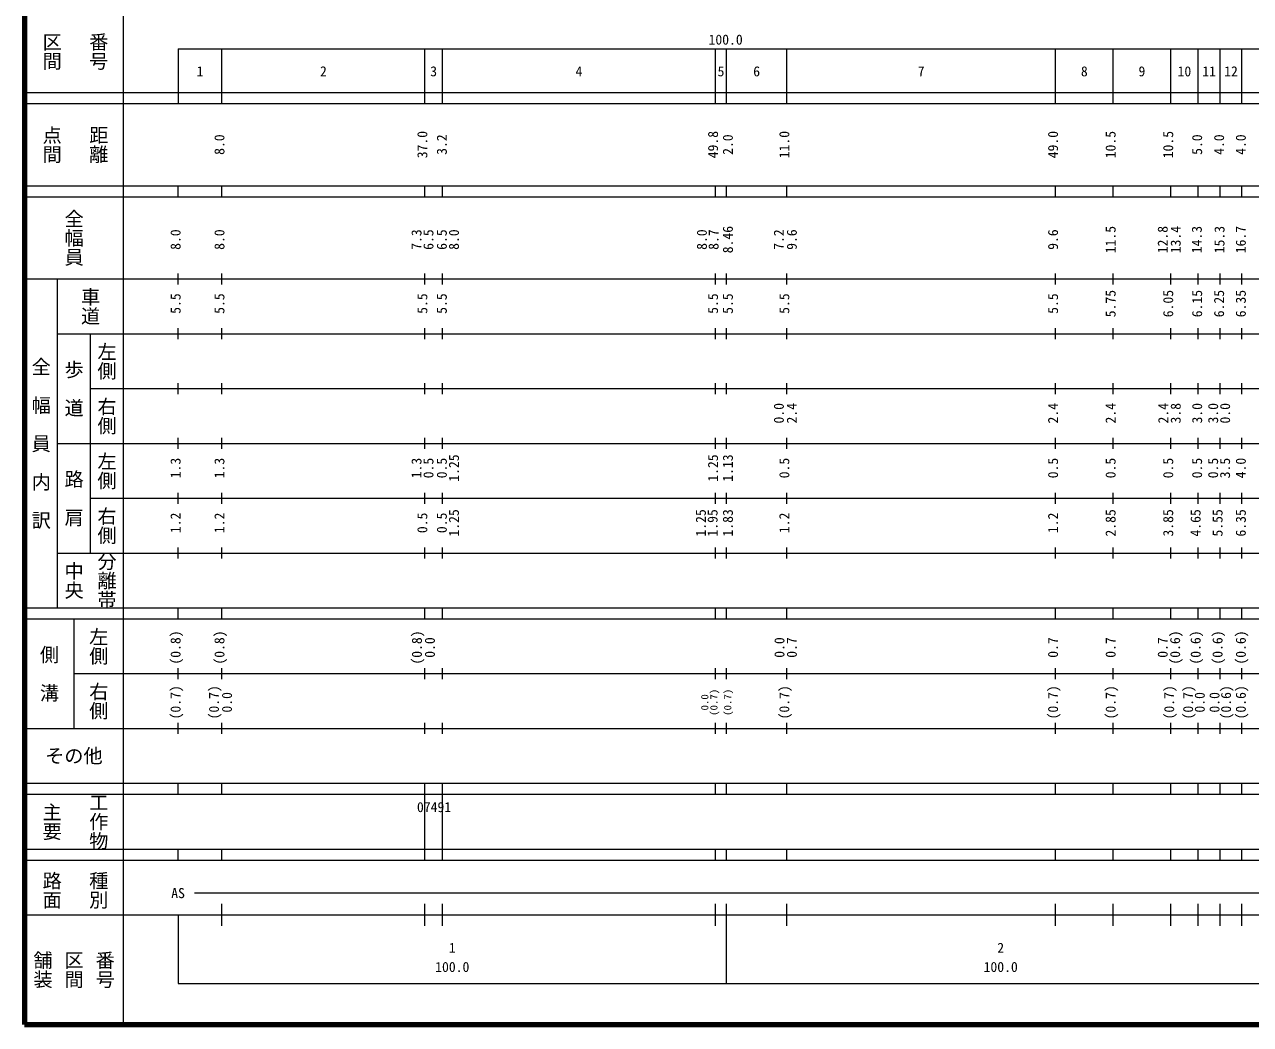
# Model space of a CAD drawing. Units: millimetres on the paper, enlarged 1000 times. Extents: x 40000 to 680000, y 20000 to 380000.
# Drawn here: x 40000 to 263548, y 20000 to 202409 of the extents above; entities that cross this region are included whole.
import ezdxf
from ezdxf.enums import TextEntityAlignment as Align

# ---------------------------------------------------------------- set-up
doc = ezdxf.new("R2010")
doc.units = ezdxf.units.MM
doc.header["$LTSCALE"] = 1000
doc.layers.add('M-TTL', color=2, linetype='Continuous', lineweight=140)
doc.layers.add('M-TTL-BAND', color=7, linetype='Continuous', lineweight=13)
doc.styles.add('@ＭＳ ゴシック', font='')
doc.styles.add('ＭＳ ゴシック', font='')
doc.styles.get('@ＭＳ ゴシック').set_extended_font_data('@MS Gothic')
doc.styles.get('ＭＳ ゴシック').set_extended_font_data('MS Gothic')

msp = doc.modelspace()

# ---------------------------------------------------------------- linework, layer by layer
at = {"layer": 'M-TTL'}
for p, q in [((40000, 380000), (40000, 20000)), ((40000, 20000), (680000, 20000))]:
    msp.add_line(p, q, dxfattribs=at)
at = {"layer": 'M-TTL-BAND'}
for p, q in [((58000, 370000), (58000, 20000)), ((68000, 198000), (579000, 198000)), ((68000, 198000), (68000, 188000)), ((76000, 188000), (76000, 198000)), ((113000, 188000), (113000, 198000)), ((116200, 188000), (116200, 198000)), ((166000, 188000), (166000, 198000)), ((168000, 188000), (168000, 198000)), ((179000, 188000), (179000, 198000)), ((228000, 188000), (228000, 198000)), ((238500, 188000), (238500, 198000)), ((249000, 188000), (249000, 198000)), ((254000, 188000), (254000, 198000)), ((258000, 188000), (258000, 198000)), ((262000, 188000), (262000, 198000)), ((40000, 190000), (579000, 190000)), ((40000, 188000), (579000, 188000)), ((40000, 173000), (579000, 173000)), ((68000, 171000), (68000, 173000)), ((76000, 171000), (76000, 173000)), ((113000, 171000), (113000, 173000)), ((116200, 171000), (116200, 173000)), ((166000, 171000), (166000, 173000)), ((168000, 171000), (168000, 173000)), ((179000, 171000), (179000, 173000)), ((228000, 171000), (228000, 173000)), ((238500, 171000), (238500, 173000)), ((249000, 171000), (249000, 173000)), ((254000, 171000), (254000, 173000)), ((258000, 171000), (258000, 173000)), ((262000, 171000), (262000, 173000)), ((40000, 171000), (579000, 171000)), ((68000, 155000), (68000, 157000)), ((76000, 155000), (76000, 157000)), ((113000, 155000), (113000, 157000)), ((116200, 155000), (116200, 157000)), ((166000, 155000), (166000, 157000)), ((168000, 155000), (168000, 157000)), ((179000, 155000), (179000, 157000)), ((228000, 155000), (228000, 157000)), ((238500, 155000), (238500, 157000)), ((249000, 155000), (249000, 157000)), ((254000, 155000), (254000, 157000)), ((258000, 155000), (258000, 157000)), ((262000, 155000), (262000, 157000)), ((40000, 156000), (579000, 156000)), ((46000, 96000), (46000, 156000)), ((46000, 146000), (579000, 146000)), ((52000, 146000), (52000, 106000)), ((68000, 145000), (68000, 147000)), ((76000, 145000), (76000, 147000)), ((113000, 145000), (113000, 147000)), ((116200, 145000), (116200, 147000)), ((166000, 145000), (166000, 147000)), ((168000, 145000), (168000, 147000)), ((179000, 145000), (179000, 147000)), ((228000, 145000), (228000, 147000)), ((238500, 145000), (238500, 147000)), ((249000, 145000), (249000, 147000)), ((254000, 145000), (254000, 147000)), ((258000, 145000), (258000, 147000)), ((262000, 145000), (262000, 147000)), ((68000, 135000), (68000, 137000)), ((76000, 135000), (76000, 137000)), ((113000, 135000), (113000, 137000)), ((116200, 135000), (116200, 137000)), ((166000, 135000), (166000, 137000)), ((168000, 135000), (168000, 137000)), ((179000, 135000), (179000, 137000)), ((228000, 135000), (228000, 137000)), ((238500, 135000), (238500, 137000)), ((249000, 135000), (249000, 137000)), ((254000, 135000), (254000, 137000)), ((258000, 135000), (258000, 137000)), ((262000, 135000), (262000, 137000)), ((52000, 136000), (579000, 136000)), ((46000, 126000), (579000, 126000)), ((68000, 125000), (68000, 127000)), ((76000, 125000), (76000, 127000)), ((113000, 125000), (113000, 127000)), ((116200, 125000), (116200, 127000)), ((166000, 125000), (166000, 127000)), ((168000, 125000), (168000, 127000)), ((179000, 125000), (179000, 127000)), ((228000, 125000), (228000, 127000)), ((238500, 125000), (238500, 127000)), ((249000, 125000), (249000, 127000)), ((254000, 125000), (254000, 127000)), ((258000, 125000), (258000, 127000)), ((262000, 125000), (262000, 127000)), ((68000, 115000), (68000, 117000)), ((76000, 115000), (76000, 117000)), ((113000, 115000), (113000, 117000)), ((116200, 115000), (116200, 117000)), ((166000, 115000), (166000, 117000)), ((168000, 115000), (168000, 117000)), ((179000, 115000), (179000, 117000)), ((228000, 115000), (228000, 117000)), ((238500, 115000), (238500, 117000)), ((249000, 115000), (249000, 117000)), ((254000, 115000), (254000, 117000)), ((258000, 115000), (258000, 117000)), ((262000, 115000), (262000, 117000)), ((52000, 116000), (579000, 116000)), ((46000, 106000), (579000, 106000)), ((68000, 105000), (68000, 107000)), ((76000, 105000), (76000, 107000)), ((113000, 105000), (113000, 107000)), ((116200, 105000), (116200, 107000)), ((166000, 105000), (166000, 107000)), ((168000, 105000), (168000, 107000)), ((179000, 105000), (179000, 107000)), ((228000, 105000), (228000, 107000)), ((238500, 105000), (238500, 107000)), ((249000, 105000), (249000, 107000)), ((254000, 105000), (254000, 107000)), ((258000, 105000), (258000, 107000)), ((262000, 105000), (262000, 107000)), ((40000, 96000), (579000, 96000)), ((40000, 94000), (579000, 94000)), ((49000, 94000), (49000, 74000)), ((68000, 94000), (68000, 96000)), ((76000, 94000), (76000, 96000)), ((113000, 94000), (113000, 96000)), ((116200, 94000), (116200, 96000)), ((166000, 94000), (166000, 96000)), ((168000, 94000), (168000, 96000)), ((179000, 94000), (179000, 96000)), ((228000, 94000), (228000, 96000)), ((238500, 94000), (238500, 96000)), ((249000, 94000), (249000, 96000)), ((254000, 94000), (254000, 96000)), ((258000, 94000), (258000, 96000)), ((262000, 94000), (262000, 96000)), ((68000, 83000), (68000, 85000)), ((76000, 83000), (76000, 85000)), ((113000, 83000), (113000, 85000)), ((116200, 83000), (116200, 85000)), ((166000, 83000), (166000, 85000)), ((168000, 83000), (168000, 85000)), ((179000, 83000), (179000, 85000)), ((228000, 83000), (228000, 85000)), ((238500, 83000), (238500, 85000)), ((249000, 83000), (249000, 85000)), ((254000, 83000), (254000, 85000)), ((258000, 83000), (258000, 85000)), ((262000, 83000), (262000, 85000)), ((49000, 84000), (579000, 84000)), ((40000, 74000), (579000, 74000)), ((68000, 73000), (68000, 75000)), ((76000, 73000), (76000, 75000)), ((113000, 73000), (113000, 75000)), ((116200, 73000), (116200, 75000)), ((166000, 73000), (166000, 75000)), ((168000, 73000), (168000, 75000)), ((179000, 73000), (179000, 75000)), ((228000, 73000), (228000, 75000)), ((238500, 73000), (238500, 75000)), ((249000, 73000), (249000, 75000)), ((254000, 73000), (254000, 75000)), ((258000, 73000), (258000, 75000)), ((262000, 73000), (262000, 75000)), ((40000, 64000), (579000, 64000)), ((68000, 62000), (68000, 64000)), ((76000, 62000), (76000, 64000)), ((113000, 62000), (113000, 64000)), ((116200, 62000), (116200, 64000)), ((166000, 62000), (166000, 64000)), ((168000, 62000), (168000, 64000)), ((179000, 62000), (179000, 64000)), ((228000, 62000), (228000, 64000)), ((238500, 62000), (238500, 64000)), ((249000, 62000), (249000, 64000)), ((254000, 62000), (254000, 64000)), ((258000, 62000), (258000, 64000)), ((262000, 62000), (262000, 64000)), ((40000, 62000), (579000, 62000)), ((113000, 52000), (113000, 62000)), ((116200, 52000), (116200, 62000)), ((40000, 52000), (579000, 52000)), ((68000, 50000), (68000, 52000)), ((76000, 50000), (76000, 52000)), ((113000, 50000), (113000, 52000)), ((116200, 50000), (116200, 52000)), ((166000, 50000), (166000, 52000)), ((168000, 50000), (168000, 52000)), ((179000, 50000), (179000, 52000)), ((228000, 50000), (228000, 52000)), ((238500, 50000), (238500, 52000)), ((249000, 50000), (249000, 52000)), ((254000, 50000), (254000, 52000)), ((258000, 50000), (258000, 52000)), ((262000, 50000), (262000, 52000)), ((40000, 50000), (579000, 50000)), ((71000, 44000), (565080, 44000)), ((76000, 38000), (76000, 42000)), ((113000, 38000), (113000, 42000)), ((116200, 38000), (116200, 42000)), ((166000, 38000), (166000, 42000)), ((168000, 27500), (168000, 42000)), ((179000, 38000), (179000, 42000)), ((228000, 38000), (228000, 42000)), ((238500, 38000), (238500, 42000)), ((249000, 38000), (249000, 42000)), ((254000, 38000), (254000, 42000)), ((258000, 38000), (258000, 42000)), ((262000, 38000), (262000, 42000)), ((40000, 40000), (579000, 40000)), ((68000, 40000), (68000, 27500)), ((68000, 27500), (579000, 27500))]:
    msp.add_line(p, q, dxfattribs=at)

# ---------------------------------------------------------------- texts
at = {"layer": 'M-TTL-BAND', "style": '@ＭＳ ゴシック'}
for s, p in [('区間', (45000, 197500)), ('番号', (53500, 197500)), ('点間', (45000, 180500)), ('距離', (53500, 180500)), ('全幅員', (49000, 163500)), ('車道', (52000, 151000)), ('左側', (55000, 141000)), ('全\u3000幅\u3000員\u3000内\u3000訳', (43000, 126000)), ('歩\u3000道', (49000, 136000)), ('右側', (55000, 131000)), ('左側', (55000, 121000)), ('路\u3000肩', (49000, 116000)), ('右側', (55000, 111000)), ('分離帯', (55000, 101000)), ('中央', (49000, 101000)), ('左側', (53500, 89000)), ('側\u3000溝', (44500, 84000)), ('右側', (53500, 79000)), ('工作物', (53500, 57000)), ('主要', (45000, 57000)), ('路面', (45000, 44500)), ('種別', (53500, 44500)), ('舗装', (43333, 30000)), ('区間', (49000, 30000)), ('番号', (54667, 30000))]:
    msp.add_text(s, height=2566, rotation=270, dxfattribs=at).set_placement(p, align=Align.MIDDLE_CENTER)
at = {"layer": 'M-TTL-BAND', "style": 'ＭＳ ゴシック'}
for s, p in [('100.0', (167844, 198195)), ('1', (72000, 192405)), ('2', (94500, 192405)), ('3', (114600, 192405)), ('4', (141100, 192405)), ('5', (167000, 192405)), ('6', (173500, 192405)), ('7', (203500, 192405)), ('8', (233250, 192405)), ('9', (243750, 192405)), ('10', (251500, 192405)), ('11', (256000, 192405)), ('12', (260000, 192405)), ('AS', (68000, 42500)), ('1', (118000, 32523)), ('2', (218000, 32523)), ('100.0', (118000, 29033)), ('100.0', (218000, 29033))]:
    msp.add_text(s, height=1833, dxfattribs=at).set_placement(p, align=Align.BOTTOM_CENTER)
for s, p in [('8.0', (77000, 180500)), ('37.0', (114000, 180500)), ('3.2', (117549, 180500)), ('49.8', (167000, 180500)), ('2.0', (169710, 180500)), ('11.0', (180000, 180500)), ('49.0', (229000, 180500)), ('10.5', (239500, 180500)), ('10.5', (250000, 180500)), ('5.0', (255277, 180500)), ('4.0', (259277, 180500)), ('4.0', (263242, 180500)), ('8.46', (169710, 163174)), ('11.5', (239500, 163174)), ('12.8', (249000, 163174)), ('13.4', (251370, 163174)), ('14.3', (255218, 163174)), ('15.3', (259356, 163174)), ('16.7', (263242, 163174)), ('8.0', (69000, 163174)), ('8.0', (77000, 163174)), ('7.3', (112934, 163174)), ('6.5', (115112, 163174)), ('6.5', (117549, 163174)), ('8.0', (119758, 163174)), ('8.0', (164968, 163174)), ('8.7', (167104, 163174)), ('7.2', (179000, 163174)), ('9.6', (181370, 163174)), ('9.6', (229000, 163174)), ('5.5', (69000, 151500)), ('5.5', (77000, 151500)), ('5.5', (114000, 151500)), ('5.5', (117549, 151500)), ('5.5', (167000, 151500)), ('5.5', (169710, 151500)), ('5.5', (180000, 151500)), ('5.5', (229000, 151500)), ('5.75', (239500, 151500)), ('6.05', (250000, 151500)), ('6.15', (255277, 151500)), ('6.25', (259277, 151500)), ('6.35', (263242, 151500)), ('0.0', (179000, 131500)), ('2.4', (181370, 131500)), ('2.4', (229000, 131500)), ('2.4', (239500, 131500)), ('2.4', (249106, 131500)), ('3.8', (251370, 131500)), ('3.0', (255277, 131500)), ('3.0', (258194, 131500)), ('0.0', (260376, 131500)), ('1.3', (69000, 121500)), ('1.3', (77000, 121500)), ('1.3', (112934, 121500)), ('0.5', (115112, 121500)), ('0.5', (117549, 121500)), ('1.25', (119758, 121500)), ('1.25', (167000, 121500)), ('1.13', (169710, 121500)), ('0.5', (180000, 121500)), ('0.5', (229000, 121500)), ('0.5', (239500, 121500)), ('0.5', (250000, 121500)), ('0.5', (255268, 121500)), ('0.5', (258188, 121500)), ('3.5', (260370, 121500)), ('4.0', (263242, 121500)), ('1.2', (69000, 111500)), ('1.2', (77000, 111500)), ('0.5', (114000, 111500)), ('0.5', (117549, 111500)), ('1.25', (119758, 111500)), ('1.25', (164785, 111500)), ('1.95', (166920, 111500)), ('1.83', (169710, 111500)), ('1.2', (180000, 111500)), ('1.2', (229000, 111500)), ('2.85', (239500, 111500)), ('3.85', (250000, 111500)), ('4.65', (255000, 111500)), ('5.55', (259000, 111500)), ('6.35', (263242, 111500)), ('(0.8)', (69000, 88764)), ('(0.8)', (77000, 88764)), ('(0.8)', (113000, 88764)), ('0.0', (115370, 88764)), ('0.0', (179110, 88764)), ('0.7', (181370, 88764)), ('0.7', (229000, 88764)), ('0.7', (239500, 88764)), ('0.7', (249000, 88764)), ('(0.6)', (251260, 88764)), ('(0.6)', (255000, 88764)), ('(0.6)', (259000, 88764)), ('(0.6)', (263242, 88764)), ('(0.7)', (69000, 78764)), ('(0.7)', (76000, 78764)), ('0.0', (78370, 78764)), ('(0.7)', (180000, 78764)), ('(0.7)', (229000, 78764)), ('(0.7)', (239500, 78764)), ('(0.7)', (250181, 78764)), ('(0.7)', (253633, 78764)), ('0.0', (255752, 78764)), ('0.0', (258446, 78764)), ('(0.6)', (260544, 78764)), ('(0.6)', (263242, 78764))]:
    msp.add_text(s, height=1833, rotation=90, dxfattribs=at).set_placement(p, align=Align.BOTTOM_CENTER)
at = {"layer": 'M-TTL-BAND', "style": 'ＭＳ ゴシック', "width": 1.1}
for s, p in [('(0.7)', (166755, 78764)), ('(0.7)', (169270, 78764)), ('0.0', (165089, 78764))]:
    msp.add_text(s, height=1320, rotation=90, dxfattribs=at).set_placement(p, align=Align.BOTTOM_CENTER)
at = {"layer": 'M-TTL-BAND', "style": 'ＭＳ ゴシック'}
for s, height, p in [('その他', 2566, (49000, 69000)), ('07491', 1833, (114675, 59655))]:
    msp.add_text(s, height=height, dxfattribs=at).set_placement(p, align=Align.MIDDLE_CENTER)

doc.saveas('drawing.dxf')
